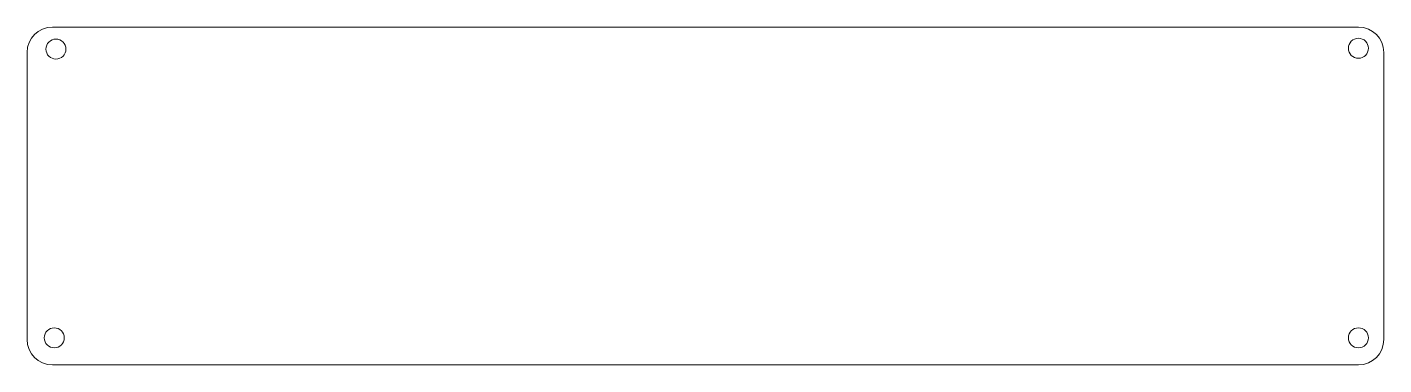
# Model space of a CAD drawing. Header units: millimetres. Extents: x -102 to 101, y -24 to 26.
import ezdxf

# ---------------------------------------------------------------- set-up
doc = ezdxf.new("R2010")
doc.units = ezdxf.units.MM

msp = doc.modelspace()

# ---------------------------------------------------------------- linework, layer by layer
at = {"color": 7, "linetype": 'Continuous', "lineweight": 15}
for p, q in [((-98.59, 26.32), (97.01, 26.32)), ((-102.39, -20.55), (-102.39, 22.52)), ((100.81, -20.55), (100.81, 22.52)), ((-98.59, -24.35), (97.01, -24.35))]:
    msp.add_line(p, q, dxfattribs=at)
for centre in [(-98.07, 23.02), (97, 23.14), (-98.32, -20.29), (97, -20.29)]:
    msp.add_circle(centre, 1.5, dxfattribs=at)
for centre, start, end in [((-98.59, 22.52), 90, 180), ((97.01, 22.52), 0, 90), ((-98.59, -20.55), 180, 270), ((97.01, -20.55), 270, 0)]:
    msp.add_arc(centre, 3.8, start, end, dxfattribs=at)

doc.saveas('drawing.dxf')
